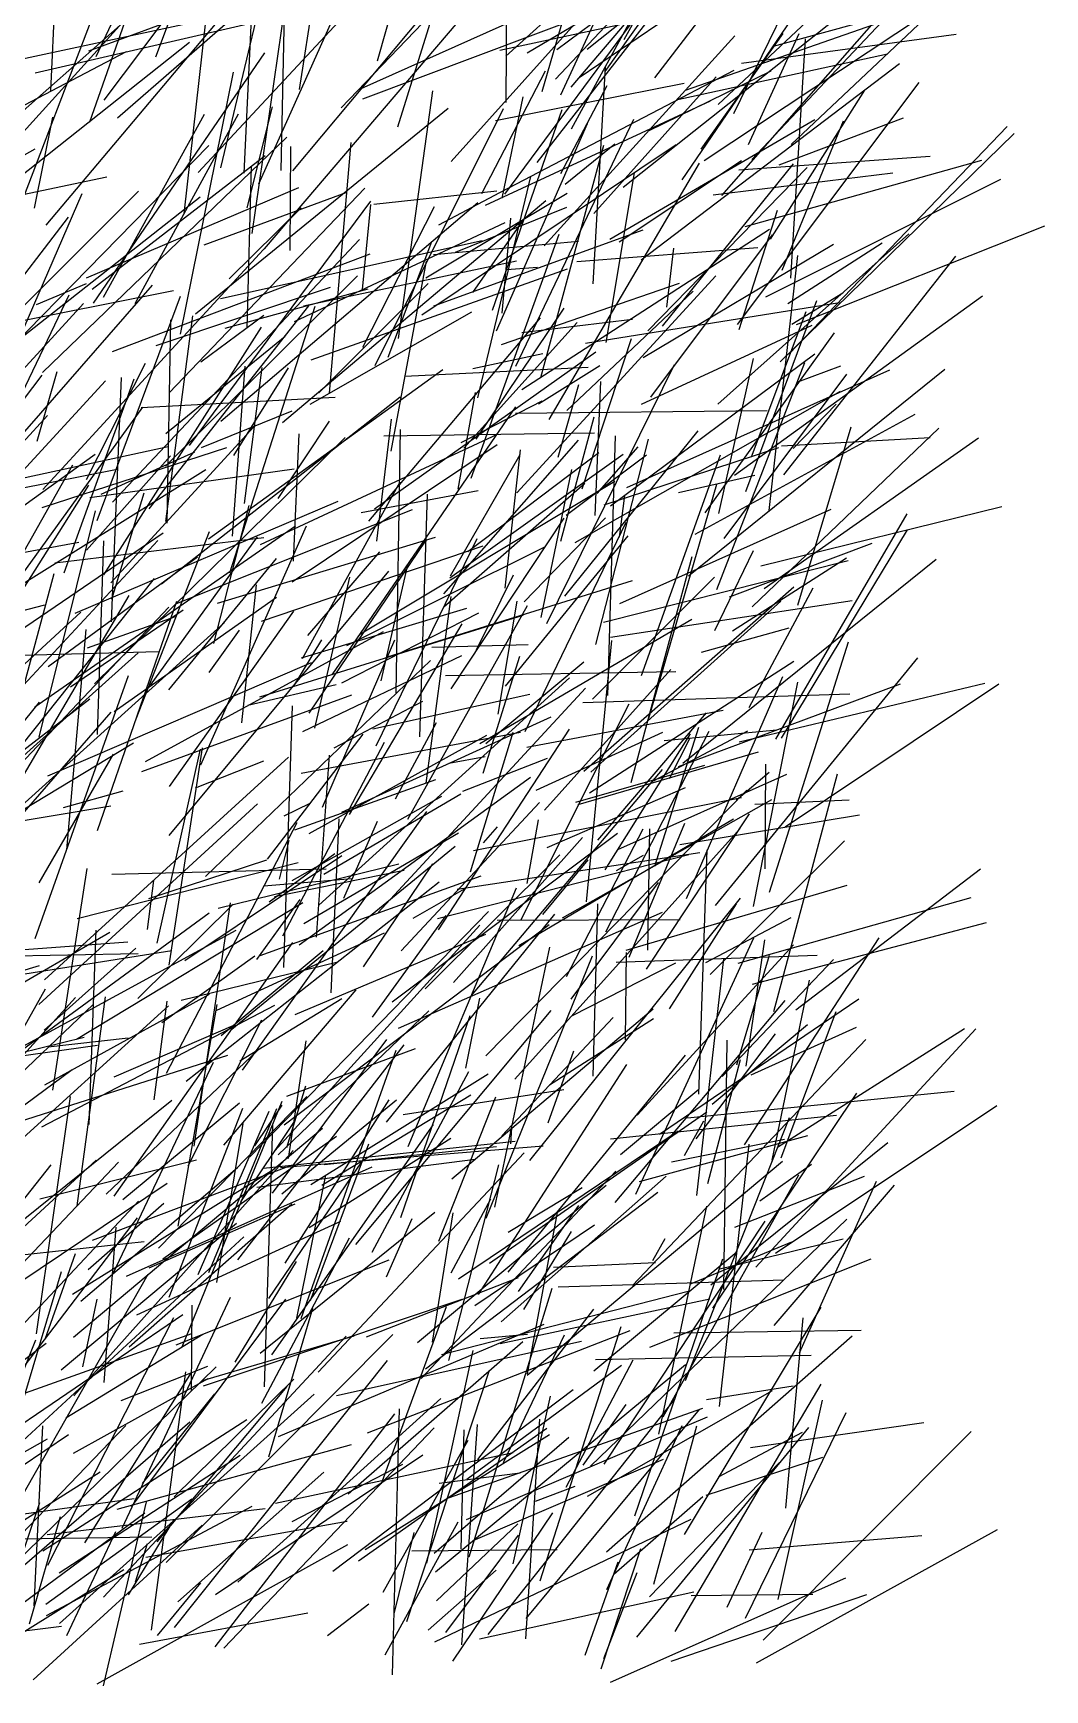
# Model space of a CAD drawing. Header units: metres. Extents: x 0 to 1019, y 0 to 619.
# Drawn here: x 942.9 to 1018.3, y 0.3 to 123.7 of the extents above; entities that cross this region are included whole.
import ezdxf

# ---------------------------------------------------------------- set-up
doc = ezdxf.new("R2010")
doc.units = ezdxf.units.M

msp = doc.modelspace()

# ---------------------------------------------------------------- linework, layer by layer
at = {"color": 218}
for p, q in [((952.06, 121.97), (959.11, 140.71)), ((974.99, 92.82), (983.45, 102.18)), ((978.85, 95.42), (997.58, 95.62)), ((974, 83.31), (979.2, 92.34)), ((973.14, 33.74), (977.39, 44.49)), ((968.99, 7.58), (975.31, 18.92))]:
    msp.add_line(p, q, dxfattribs=at)
at = {"color": 157}
for p, q in [((968.57, 121.67), (973.8, 140.2)), ((994.21, 111.63), (1009.82, 129.43)), ((958.85, 101.79), (959.18, 113.8)), ((993.58, 111.68), (1006.96, 113.32)), ((998.66, 93), (1009.73, 93.62)), ((957.73, 49.54), (974.35, 63.16)), ((961.28, 60.7), (962, 63.59))]:
    msp.add_line(p, q, dxfattribs=at)
at = {"color": 248}
for p, q in [((981.83, 120.3), (1000.16, 139.8)), ((990.82, 118.78), (1006.56, 122.2)), ((985.46, 88.6), (998.46, 92.88)), ((943.36, 71.3), (947.57, 88.14)), ((982.34, 57.83), (997.95, 66.65)), ((957.97, 24.73), (962.53, 32.23)), ((944.02, 9.61), (953.4, 28.05)), ((997.3, 4.02), (1012.79, 19.56))]:
    msp.add_line(p, q, dxfattribs=at)
at = {"color": 238}
for p, q in [((980.84, 119.39), (986.51, 139.06)), ((969.36, 99.59), (972.61, 108.21)), ((948.82, 100.02), (968.03, 107.3)), ((994.25, 46), (1002.53, 54.72)), ((958.16, 32.35), (970.55, 48.38)), ((995.97, 5.65), (1003.48, 20.97))]:
    msp.add_line(p, q, dxfattribs=at)
at = {"color": 138}
for p, q in [((989.22, 120.41), (1003.63, 139.2)), ((948.17, 104.06), (955.67, 117.7)), ((998.7, 106.08), (1003.28, 117.21)), ((988.24, 96.1), (1000.93, 101.97)), ((996.58, 58.67), (999.87, 75.39)), ((989.91, 71.03), (998.32, 71.84)), ((955.54, 23.37), (966.82, 26.7))]:
    msp.add_line(p, q, dxfattribs=at)
at = {"color": 120}
for p, q in [((962.76, 119.54), (965.49, 137.19)), ((941.63, 109.99), (947.52, 125.38)), ((979.32, 101.44), (987.56, 102.42)), ((996.68, 66.29), (1003.71, 66.63))]:
    msp.add_line(p, q, dxfattribs=at)
at = {"color": 100}
for p, q in [((978.15, 118.58), (978.29, 137.84)), ((984.45, 68.68), (998.6, 81.43)), ((937.16, 52.83), (953.24, 55.39))]:
    msp.add_line(p, q, dxfattribs=at)
at = {"color": 183}
for p, q in [((982.22, 119.15), (990.32, 136.63)), ((999.88, 97.75), (1003.08, 98.95)), ((931.64, 45.23), (946.73, 48.94)), ((944.86, 9.03), (958.33, 17.79))]:
    msp.add_line(p, q, dxfattribs=at)
at = {"color": 233}
for p, q in [((984.19, 122.54), (1001.18, 136.15)), ((948.95, 73.19), (961.04, 81.72)), ((994.37, 30.13), (994.61, 48.71)), ((958.16, 8.33), (973.29, 22.02))]:
    msp.add_line(p, q, dxfattribs=at)
at = {"color": 129}
for p, q in [((985.52, 120.89), (996.65, 136.51)), ((946.04, 80.52), (965.65, 88.86))]:
    msp.add_line(p, q, dxfattribs=at)
at = {"color": 64}
for p, q in [((993.93, 118.42), (1013.29, 136.53)), ((991.27, 112.82), (1004.84, 132.74))]:
    msp.add_line(p, q, dxfattribs=at)
at = {"color": 199}
for p, q in [((965.87, 118.17), (982.22, 135.26)), ((977.14, 103.11), (982.33, 118.06)), ((943.38, 60.44), (948.91, 70.02)), ((954.01, 25.88), (961.47, 44.18)), ((959.96, 21.67), (966.49, 34)), ((975.69, 11.43), (989.86, 17.5))]:
    msp.add_line(p, q, dxfattribs=at)
at = {"color": 186}
msp.add_line((940.98, 115.04), (957.66, 133.46), dxfattribs=at)
at = {"color": 119}
for p, q in [((947.14, 117.12), (953.04, 133.92)), ((983.41, 106.72), (996.9, 107.76)), ((983.3, 85.78), (1003.05, 97.07)), ((935.21, 1.64), (951.24, 13.5))]:
    msp.add_line(p, q, dxfattribs=at)
at = {"color": 95}
for p, q in [((948.2, 118.75), (959.89, 134.25)), ((928.54, 108.85), (948.4, 113.04)), ((988.08, 38.18), (1000.63, 41.61))]:
    msp.add_line(p, q, dxfattribs=at)
at = {"color": 247}
for p, q in [((956.9, 113.71), (961.62, 133.45)), ((947.32, 104.67), (960.21, 114.61)), ((961.18, 89.08), (965, 94.84)), ((959.81, 74.29), (979.42, 80.37)), ((976.8, 4.43), (990.72, 21.97))]:
    msp.add_line(p, q, dxfattribs=at)
at = {"color": 185}
for p, q in [((983.02, 116.61), (992.63, 134.26)), ((955.65, 107.96), (966.24, 111.87)), ((947.7, 64.34), (953.63, 81.41))]:
    msp.add_line(p, q, dxfattribs=at)
at = {"color": 13}
for p, q in [((986.94, 123.26), (992.91, 134.01)), ((975.82, 28.96), (984.72, 34.95))]:
    msp.add_line(p, q, dxfattribs=at)
at = {"color": 86}
for p, q in [((949.19, 117.42), (967, 132.95)), ((992.29, 41.37), (998.2, 49.18))]:
    msp.add_line(p, q, dxfattribs=at)
at = {"color": 73}
msp.add_line((979.71, 122.26), (997.29, 132.69), dxfattribs=at)
at = {"color": 243}
for p, q in [((995.11, 117.75), (1002.24, 132.34)), ((959.72, 112.5), (966.09, 126.71)), ((993.69, 79.24), (996.57, 85.19)), ((991.31, 69.34), (1010.19, 84.55)), ((962.74, 55.82), (979.97, 68.3)), ((970.12, 49.62), (989.79, 58.26)), ((998.97, 13.86), (1000.27, 28.02))]:
    msp.add_line(p, q, dxfattribs=at)
at = {"color": 253}
for p, q in [((947.62, 121.99), (952.18, 131.82)), ((935.1, 74.58), (952.6, 86.51)), ((976.47, 63.41), (977.51, 64.62)), ((971.22, 57.81), (975.05, 59.99)), ((946.46, 29.27), (958.15, 39.23))]:
    msp.add_line(p, q, dxfattribs=at)
at = {"color": 172}
for p, q in [((970.07, 116.76), (974.62, 131.3)), ((999.13, 103.6), (1006.16, 108.12))]:
    msp.add_line(p, q, dxfattribs=at)
at = {"color": 197}
for p, q in [((981.92, 122.53), (994.08, 131.54)), ((995.94, 109.34), (1013.57, 114.28)), ((969.9, 66.7), (972.96, 72.39)), ((938.32, 52.77), (943.39, 54.27)), ((927.62, 14.03), (943.9, 26.13))]:
    msp.add_line(p, q, dxfattribs=at)
at = {"color": 189}
for p, q in [((983.6, 120.44), (1000.4, 131.85)), ((976.03, 96.57), (980, 113.05)), ((943.42, 36.9), (955.08, 39.8)), ((946.78, 11.27), (954.71, 23.95)), ((950.02, 7.39), (953.39, 12.96))]:
    msp.add_line(p, q, dxfattribs=at)
at = {"color": 203}
for p, q in [((999.39, 115.43), (1016.32, 131.44)), ((952.89, 87.23), (953.17, 102.38)), ((971.54, 26.18), (985.61, 37.91))]:
    msp.add_line(p, q, dxfattribs=at)
at = {"color": 217}
for p, q in [((947.06, 122.42), (966.84, 129.69)), ((978.2, 106.12), (980.49, 106.31)), ((969.96, 74.58), (970.29, 94.21)), ((993.75, 58.75), (1008.82, 77.19)), ((972.97, 6.95), (979.01, 12.68))]:
    msp.add_line(p, q, dxfattribs=at)
at = {"color": 53}
for p, q in [((955.22, 113.35), (970.95, 130.28)), ((992.68, 115.09), (998.77, 123.7)), ((973.15, 15.71), (979.19, 16.49))]:
    msp.add_line(p, q, dxfattribs=at)
at = {"color": 97}
msp.add_line((958.64, 113.31), (959.45, 130.18), dxfattribs=at)
at = {"color": 152}
for p, q in [((978.06, 111.73), (992.03, 130.64)), ((995.47, 113.55), (1009.73, 114.56)), ((952.48, 82.71), (970.25, 96.64)), ((968.52, 85.88), (969.6, 94.99))]:
    msp.add_line(p, q, dxfattribs=at)
at = {"color": 125}
for p, q in [((978.13, 122.01), (987.65, 130.65)), ((978.94, 89.49), (993.77, 105.65)), ((967.75, 26.62), (979.08, 31.04))]:
    msp.add_line(p, q, dxfattribs=at)
at = {"color": 92}
for p, q in [((982.99, 119.7), (991.54, 129.77)), ((951.57, 31.76), (962.43, 36.51)), ((985.63, 10.6), (1003.92, 26.7))]:
    msp.add_line(p, q, dxfattribs=at)
at = {"color": 239}
for p, q in [((996.46, 114.32), (1010.97, 129.77)), ((981.35, 94.96), (992.54, 114.04)), ((984.05, 100.65), (1002.98, 103.67)), ((994.39, 86.08), (1003.53, 98.34)), ((941.32, 82.34), (951.09, 95.87)), ((976.19, 70.82), (991.98, 80.09)), ((979.74, 23.85), (981.98, 35.88))]:
    msp.add_line(p, q, dxfattribs=at)
at = {"color": 164}
for p, q in [((954.16, 110.28), (956.21, 128.49)), ((995.68, 121.49), (1011.66, 123.65)), ((944.02, 68.4), (963.66, 76.84)), ((953.94, 51.69), (965.61, 54.54)), ((968.18, 32.91), (975.37, 46.39)), ((998.21, 32.85), (1014.69, 43.84))]:
    msp.add_line(p, q, dxfattribs=at)
at = {"color": 154}
for p, q in [((962.25, 113.49), (974.98, 128.71)), ((960.16, 107.67), (976.02, 126.29)), ((941.49, 100.61), (955.37, 111.53)), ((953.04, 63.96), (969.42, 83.66))]:
    msp.add_line(p, q, dxfattribs=at)
at = {"color": 60}
for p, q in [((967.35, 119.62), (986.96, 128.39)), ((971.88, 102.74), (990.82, 115.44)), ((983.8, 89.78), (987.48, 101)), ((964.21, 58.78), (982.88, 75.71)), ((988.71, 55.41), (988.85, 64.46)), ((993.02, 54.5), (999.39, 57.86)), ((948.21, 23.22), (949.1, 34.79)), ((976.17, 4.11), (992.13, 7.62))]:
    msp.add_line(p, q, dxfattribs=at)
at = {"color": 213}
for p, q in [((936.09, 112.59), (953.86, 128.27)), ((972.18, 67.87), (974.06, 81.76)), ((961.44, 37.26), (969.99, 44.26))]:
    msp.add_line(p, q, dxfattribs=at)
at = {"color": 190}
for p, q in [((944.24, 119.43), (944.66, 128.27)), ((985.44, 17.12), (997.43, 35.24))]:
    msp.add_line(p, q, dxfattribs=at)
at = {"color": 166}
msp.add_line((998.05, 122.76), (1013.96, 127.13), dxfattribs=at)
at = {"color": 167}
for p, q in [((961.39, 113.51), (961.67, 126.91)), ((963.54, 96.09), (975.59, 102.97)), ((941.87, 90.82), (948.32, 97.83)), ((947.98, 89.4), (954.97, 92.55)), ((986.59, 86.19), (987, 89.28)), ((980.87, 58.07), (984.27, 62.15)), ((998.41, 7.05), (1001.71, 21.89))]:
    msp.add_line(p, q, dxfattribs=at)
at = {"color": 156}
for p, q in [((974.05, 114.18), (985.13, 126.52)), ((972.16, 105.51), (982.69, 111.82)), ((975.66, 98.75), (980.88, 99.87)), ((936.88, 89.47), (952.98, 92.94)), ((948.78, 81.56), (951.19, 89.48)), ((978.79, 45.81), (995.57, 64.48)), ((979.72, 60.39), (980.55, 65.14)), ((986.27, 36.61), (998.92, 51.67)), ((950.24, 13.96), (961.74, 29.42))]:
    msp.add_line(p, q, dxfattribs=at)
at = {"color": 113}
for p, q in [((980.47, 114.1), (990.25, 126.65)), ((972.13, 52.54), (982.14, 62.51)), ((959.43, 40.85), (961.46, 43.88)), ((972.15, 24.24), (989.45, 37.38)), ((974.19, 2.45), (981.63, 13.49)), ((996.26, 10.75), (1009.12, 11.82))]:
    msp.add_line(p, q, dxfattribs=at)
at = {"color": 98}
for p, q in [((986.86, 112.27), (1005.23, 126.83)), ((967.47, 100.34), (972.82, 110.83)), ((956.88, 103.96), (976.36, 108.28)), ((976.66, 35.45), (984.57, 55.01))]:
    msp.add_line(p, q, dxfattribs=at)
at = {"color": 139}
for p, q in [((992.89, 114.24), (1011.87, 126.83)), ((959.83, 55.03), (976.3, 60.96)), ((997.04, 36.75), (1000.89, 39.47))]:
    msp.add_line(p, q, dxfattribs=at)
at = {"color": 25}
for p, q in [((943.88, 109.44), (957.3, 125.34)), ((980.74, 98.08), (985.42, 115.39)), ((955.2, 31.25), (960.5, 43.42)), ((963.49, 34.76), (974.03, 41.42)), ((989.51, 19.36), (993.1, 36.35))]:
    msp.add_line(p, q, dxfattribs=at)
at = {"color": 106}
for p, q in [((959.23, 108.82), (961.68, 125.79)), ((998.48, 113.93), (1007.75, 117.43)), ((992.23, 86.42), (1008.61, 95.36)), ((977.3, 36.28), (981.41, 55.65)), ((974.06, 31.37), (977.01, 36.9))]:
    msp.add_line(p, q, dxfattribs=at)
at = {"color": 249}
for p, q in [((967.47, 118.84), (984.66, 125.3)), ((952.85, 46.25), (962.58, 64.93)), ((995.34, 46.89), (997.77, 55.04)), ((961.93, 39.9), (963.26, 48.66))]:
    msp.add_line(p, q, dxfattribs=at)
at = {"color": 66}
for p, q in [((977.69, 122.46), (992.21, 125.58)), ((996.47, 81.01), (1010.38, 94.31)), ((971.83, 23.52), (986.31, 38.95)), ((984.03, 2.91), (986.5, 9.84))]:
    msp.add_line(p, q, dxfattribs=at)
at = {"color": 83}
msp.add_line((991.5, 119.5), (1009.32, 125.69), dxfattribs=at)
at = {"color": 26}
for p, q in [((936.51, 120.64), (955.09, 124.6)), ((940.91, 102.11), (950.76, 111.96)), ((995.51, 101.66), (998.35, 110.54)), ((985.52, 61.4), (991.89, 71.54)), ((939.3, 46.7), (958.04, 56.92))]:
    msp.add_line(p, q, dxfattribs=at)
at = {"color": 130}
for p, q in [((943.08, 120.77), (958.91, 124.43)), ((974.81, 93.25), (980.82, 96.34)), ((963.91, 71.96), (966.51, 83.21)), ((960.91, 40.46), (976.2, 57.29)), ((988.83, 7.24), (998.52, 17.26))]:
    msp.add_line(p, q, dxfattribs=at)
at = {"color": 181}
for p, q in [((980.99, 107.89), (995.18, 123.53)), ((979.57, 71.71), (987.09, 87.31)), ((961.34, 39.22), (980.9, 40.84))]:
    msp.add_line(p, q, dxfattribs=at)
at = {"color": 107}
for p, q in [((996.19, 115.44), (999.98, 123.72)), ((970.13, 100.99), (972.69, 119.45)), ((947.33, 33.82), (962.16, 39.4)), ((973.87, 24.85), (977.6, 39.44))]:
    msp.add_line(p, q, dxfattribs=at)
at = {"color": 84}
for p, q in [((932.37, 113.22), (949.88, 122.37)), ((981.38, 45.38), (989.13, 50.32)), ((953.45, 4.96), (969.31, 24.84)), ((979.61, 4.11), (980.66, 20.49))]:
    msp.add_line(p, q, dxfattribs=at)
at = {"color": 5}
for p, q in [((939.45, 111.07), (954.57, 123.06)), ((950.96, 95.85), (965.42, 96.62)), ((974.05, 74.88), (982.47, 87.6)), ((962.4, 64.39), (972.92, 68.13)), ((956, 31.4), (961.06, 43.63))]:
    msp.add_line(p, q, dxfattribs=at)
at = {"color": 67}
for p, q in [((947.41, 103.62), (960.17, 122.26)), ((996.43, 92.17), (1000.5, 103.01)), ((947.5, 75.25), (966.17, 93.61)), ((950.83, 3.72), (963.39, 6.06))]:
    msp.add_line(p, q, dxfattribs=at)
at = {"color": 179}
for p, q in [((999.36, 105.48), (1000.45, 123.32)), ((973.62, 75.89), (990.79, 76.19)), ((934.6, 11.97), (945.56, 19.33)), ((973.66, 4.58), (979.08, 11.84))]:
    msp.add_line(p, q, dxfattribs=at)
at = {"color": 126}
for p, q in [((977.21, 111.61), (995.14, 120.97)), ((968.4, 98.98), (977.96, 118.13))]:
    msp.add_line(p, q, dxfattribs=at)
at = {"color": 78}
for p, q in [((984.62, 105.05), (985.55, 121.2)), ((962.22, 60.6), (973.35, 66.9)), ((985.66, 7.79), (991.26, 20))]:
    msp.add_line(p, q, dxfattribs=at)
at = {"color": 23}
for p, q in [((988.21, 106.84), (1007.44, 121.47)), ((948.82, 88.8), (967.23, 108.37)), ((948.19, 83.37), (959.92, 101.83)), ((959.93, 79.93), (976.43, 85.53)), ((990.99, 69.11), (1007.52, 75.25)), ((989.12, 68.03), (996.16, 71.76)), ((974.1, 38.39), (989.1, 51.04)), ((945.96, 22.22), (962.28, 40.5)), ((943.92, 5.85), (959.22, 14.01))]:
    msp.add_line(p, q, dxfattribs=at)
at = {"color": 87}
for p, q in [((953.89, 101.3), (957.83, 120.84)), ((957.21, 101.76), (967.87, 104.69)), ((973.52, 81.01), (984, 90.21)), ((966.29, 78.11), (981.02, 85.47)), ((941.11, 66.58), (950.08, 81.85)), ((973.88, 69.35), (976.59, 69.84)), ((985.91, 41.36), (1002.76, 43.12)), ((932.13, 11.4), (951.77, 11.72))]:
    msp.add_line(p, q, dxfattribs=at)
at = {"color": 54}
for p, q in [((976.33, 111.78), (981.07, 120.92)), ((985.86, 108.38), (1001.15, 117.3)), ((956.89, 94.83), (976.05, 111.12)), ((958.31, 47.17), (965.91, 51.81)), ((945.85, 29.8), (960.85, 39.11)), ((988.84, 25.85), (1005.34, 32.43)), ((943.65, 10.66), (958.83, 20.46))]:
    msp.add_line(p, q, dxfattribs=at)
at = {"color": 221}
for p, q in [((977.35, 117.23), (991.41, 120.02)), ((958.46, 72.36), (959.56, 82.64)), ((962.43, 50.63), (976.64, 56.6)), ((970.48, 43.18), (982.44, 45.05))]:
    msp.add_line(p, q, dxfattribs=at)
at = {"color": 228}
for p, q in [((982.22, 113.27), (985.67, 119.83)), ((995.16, 90.8), (1013.62, 104.17)), ((963.49, 64.11), (976.7, 71.43)), ((933.25, 54.81), (949.96, 56.04))]:
    msp.add_line(p, q, dxfattribs=at)
at = {"color": 104}
for p, q in [((984.69, 110.3), (993.79, 120.47)), ((948.7, 82.78), (959.32, 94.38)), ((996.02, 46.79), (997.41, 56.19))]:
    msp.add_line(p, q, dxfattribs=at)
at = {"color": 88}
for p, q in [((988.74, 116.47), (997.88, 120.92)), ((956.04, 76.1), (958.29, 79.25)), ((993.54, 28.76), (1004.27, 44.77))]:
    msp.add_line(p, q, dxfattribs=at)
at = {"color": 28}
for p, q in [((995.38, 102.03), (1008.91, 120.07)), ((986.56, 108.19), (995.69, 114.25)), ((985.59, 100.68), (987.72, 113.33)), ((950.07, 25.87), (962.18, 36.52)), ((976.22, 26.48), (979.74, 26.81)), ((939.99, 9.78), (949.82, 20.02))]:
    msp.add_line(p, q, dxfattribs=at)
at = {"color": 90}
for p, q in [((976.62, 110.92), (993.37, 118.69)), ((956.64, 81.28), (972.89, 86.18)), ((977.49, 57.65), (991.11, 57.7)), ((987.92, 43.14), (999.54, 55.82))]:
    msp.add_line(p, q, dxfattribs=at)
at = {"color": 47}
for p, q in [((977.86, 111.44), (979.41, 118.99)), ((982.02, 92.15), (983.56, 97.55)), ((940.33, 87.21), (947.55, 92.38)), ((988.22, 75.88), (994.11, 92.31))]:
    msp.add_line(p, q, dxfattribs=at)
at = {"color": 173}
msp.add_line((997.84, 108.39), (1004.86, 119.49), dxfattribs=at)
at = {"color": 174}
for p, q in [((943.02, 110.71), (944.39, 117.47)), ((984.83, 78.19), (988.76, 93.48)), ((950.59, 72.66), (956.05, 86.61)), ((967.52, 54.18), (972.68, 61.86))]:
    msp.add_line(p, q, dxfattribs=at)
at = {"color": 142}
for p, q in [((950.51, 103.6), (958.21, 117.73)), ((962.38, 102.26), (978.08, 109.62)), ((982.61, 87.83), (988.6, 92.33)), ((959.82, 25.4), (972.83, 35.89)), ((984.81, 24.92), (1000.88, 25.26))]:
    msp.add_line(p, q, dxfattribs=at)
at = {"color": 1}
for p, q in [((955.02, 102.83), (973.82, 118.16)), ((990.98, 89.52), (996.66, 90.8)), ((964.59, 39.45), (977.43, 40.8))]:
    msp.add_line(p, q, dxfattribs=at)
at = {"color": 141}
msp.add_line((958.85, 110.72), (960.75, 118.25), dxfattribs=at)
at = {"color": 175}
for p, q in [((978.88, 98.92), (987.65, 117.32)), ((984.59, 74.11), (993.68, 83.2)), ((932.02, 53.96), (948.74, 73.15)), ((939.53, 29.08), (952.9, 38.06))]:
    msp.add_line(p, q, dxfattribs=at)
at = {"color": 81}
for p, q in [((977.43, 101.57), (984.21, 117.01)), ((967.46, 104.65), (968.06, 110.96)), ((958.66, 88.69), (959.97, 98.84)), ((955.42, 69.23), (963.27, 87.04)), ((961.62, 65.42), (963.56, 66.37)), ((993.07, 21.94), (999.53, 22.97)), ((951.31, 10.19), (966.3, 12.87))]:
    msp.add_line(p, q, dxfattribs=at)
at = {"color": 182}
for p, q in [((998.56, 99.25), (1015.99, 116.26)), ((955.76, 60.92), (972.52, 77)), ((949.61, 36.84), (958.3, 44.05)), ((985.43, 2.66), (987.91, 9.05))]:
    msp.add_line(p, q, dxfattribs=at)
at = {"color": 70}
for p, q in [((999.22, 99.84), (1015.47, 116.77)), ((972.61, 78), (979.8, 78.2)), ((976.64, 47.54), (996.08, 67.35))]:
    msp.add_line(p, q, dxfattribs=at)
at = {"color": 35}
for p, q in [((934.34, 110.28), (943.07, 115.13)), ((968.23, 71.9), (979.92, 74.5)), ((979.68, 70.54), (994.31, 73.29)), ((945, 24.15), (958.07, 35.07)), ((954.72, 22.61), (954.77, 28.98))]:
    msp.add_line(p, q, dxfattribs=at)
at = {"color": 231}
for p, q in [((936.57, 95.5), (956, 115.36)), ((995, 79.21), (1003.49, 84.65)), ((996.5, 52.89), (1013.92, 57.49)), ((991.66, 42.93), (1011.53, 44.91))]:
    msp.add_line(p, q, dxfattribs=at)
at = {"color": 148}
for p, q in [((943.61, 98.45), (961.82, 115.99)), ((968.84, 75.48), (970.86, 84.22)), ((994.04, 21.43), (996.24, 40.97)), ((950.54, 8.35), (951.43, 11.21))]:
    msp.add_line(p, q, dxfattribs=at)
at = {"color": 225}
for p, q in [((962.07, 107.54), (962.12, 115.29)), ((982.23, 85.9), (984.71, 95.16)), ((945.69, 75.05), (954.1, 80.78)), ((970.83, 65.19), (979.75, 81.09)), ((942.92, 1.05), (955.51, 12.58))]:
    msp.add_line(p, q, dxfattribs=at)
at = {"color": 216}
for p, q in [((964.98, 96.91), (966.6, 115.6)), ((993.85, 82.28), (1000.39, 99.2)), ((997.77, 59.74), (1003.66, 78.38))]:
    msp.add_line(p, q, dxfattribs=at)
at = {"color": 115}
for p, q in [((982.54, 112.48), (986.24, 115.48)), ((949.86, 31.14), (968.17, 39.28)), ((934.29, 14.83), (954.08, 28.29)), ((933.24, 7.27), (947.91, 16.55))]:
    msp.add_line(p, q, dxfattribs=at)
at = {"color": 242}
for p, q in [((988.69, 101.57), (1000.57, 113.73)), ((999.77, 102.04), (1018.27, 109.37)), ((991.44, 11.88), (1001.62, 28.83)), ((990.73, 4.65), (1001.61, 23.1))]:
    msp.add_line(p, q, dxfattribs=at)
at = {"color": 41}
for p, q in [((989.8, 101.91), (999.54, 114.01)), ((953.08, 67.61), (962.33, 80.67)), ((961.82, 44.54), (971.4, 48.1)), ((960.48, 29.47), (967.4, 39.64)), ((951.07, 15.7), (956.45, 22.38))]:
    msp.add_line(p, q, dxfattribs=at)
at = {"color": 16}
for p, q in [((997.49, 104.09), (1015, 112.87)), ((974.58, 89.76), (975.87, 96.96)), ((951.01, 68.72), (966.65, 74.44)), ((987.08, 55.43), (1003.56, 60.27))]:
    msp.add_line(p, q, dxfattribs=at)
at = {"color": 55}
for p, q in [((940.82, 98.47), (946.58, 111.79)), ((975.67, 104.42), (979.52, 109.92)), ((929.34, 34.14), (947.38, 51.37)), ((936.75, 20.45), (954.75, 26.87))]:
    msp.add_line(p, q, dxfattribs=at)
at = {"color": 178}
for p, q in [((946.89, 105.52), (962.72, 112.24)), ((967.29, 78.98), (986.24, 90.36)), ((973.33, 25.3), (991.71, 30.02)), ((939.24, 16.69), (943.13, 26.4)), ((967.82, 19.45), (987.38, 27.08))]:
    msp.add_line(p, q, dxfattribs=at)
at = {"color": 251}
for p, q in [((953.04, 96.95), (967.62, 112.19)), ((964.21, 96.95), (972.35, 105.08)), ((970.31, 35.5), (975.48, 50.56))]:
    msp.add_line(p, q, dxfattribs=at)
at = {"color": 234}
for p, q in [((954.56, 93.02), (968.07, 111.23)), ((980.56, 96.12), (985.12, 98.97)), ((985.41, 79.85), (1003.62, 84.46)), ((981.27, 42.56), (983.2, 47.92)), ((952.16, 11.35), (961.84, 22.92))]:
    msp.add_line(p, q, dxfattribs=at)
at = {"color": 170}
for p, q in [((961.49, 94.73), (981.1, 111.26)), ((953.6, 81.24), (971.18, 88.26)), ((939.06, 66.91), (951.97, 83.12)), ((944.88, 5.27), (963.84, 22.34)), ((932.24, 3.47), (945.02, 5.07))]:
    msp.add_line(p, q, dxfattribs=at)
at = {"color": 158}
for p, q in [((968.29, 110.99), (977.45, 111.99)), ((996.25, 73.49), (1001.02, 82.41)), ((951.53, 59.28), (960.33, 62.15)), ((999.73, 50.98), (1013.47, 61.48)), ((961.62, 42.41), (981.35, 57.34))]:
    msp.add_line(p, q, dxfattribs=at)
at = {"color": 127}
for p, q in [((973.13, 109.46), (977.31, 111.66)), ((990.31, 51.06), (995.31, 58.87))]:
    msp.add_line(p, q, dxfattribs=at)
at = {"color": 121}
for p, q in [((930.42, 90.35), (945.56, 110.02)), ((967.36, 88.02), (976.06, 89.67)), ((943.78, 45.39), (956.06, 52.14)), ((945.93, 26.58), (964.48, 42.17)), ((993.4, 30.49), (1006.57, 41.08))]:
    msp.add_line(p, q, dxfattribs=at)
at = {"color": 105}
for p, q in [((957.51, 105.44), (962.89, 110.72)), ((947.69, 87.44), (953.89, 104.15)), ((939.45, 80.19), (945.88, 91.58)), ((964.02, 56.38), (964.98, 69.95)), ((928.68, 22.34), (947.62, 39.77))]:
    msp.add_line(p, q, dxfattribs=at)
at = {"color": 49}
for p, q in [((974.38, 107.41), (982.66, 110.78)), ((951.56, 88.3), (963.46, 103.43)), ((986.61, 81.24), (1002.36, 88.27)), ((948.79, 61.09), (964.74, 61.47)), ((985.22, 1.89), (988.19, 10.84))]:
    msp.add_line(p, q, dxfattribs=at)
at = {"color": 6}
for p, q in [((977.86, 102.88), (978.5, 109.95)), ((969.67, 51.56), (986.45, 64.13)), ((952.51, 50.04), (959.42, 54.99)), ((998.35, 40.74), (1012.28, 49.59))]:
    msp.add_line(p, q, dxfattribs=at)
at = {"color": 45}
msp.add_line((972.77, 103.41), (988.35, 109.09), dxfattribs=at)
at = {"color": 137}
for p, q in [((975.55, 90.59), (982.09, 108.77)), ((958.9, 73.68), (965.5, 75.2)), ((969.15, 2.92), (974.57, 12.82))]:
    msp.add_line(p, q, dxfattribs=at)
at = {"color": 215}
for p, q in [((979.31, 97.19), (997.77, 109.13)), ((984.14, 59.02), (986.01, 78.48)), ((951.94, 44.28), (952.89, 51.62)), ((977.94, 17.26), (982.49, 26.76))]:
    msp.add_line(p, q, dxfattribs=at)
at = {"color": 229}
for p, q in [((988.92, 96.62), (997.98, 108.7)), ((935.51, 87.65), (943.59, 98.25)), ((941.34, 75.86), (946.46, 80.6)), ((967.65, 10.76), (981.39, 19.35))]:
    msp.add_line(p, q, dxfattribs=at)
at = {"color": 169}
for p, q in [((993.92, 96.09), (1008.15, 108.78)), ((969.24, 42.61), (981.77, 58.11)), ((957.13, 40.9), (966.97, 52.46)), ((977.7, 26.12), (993.31, 29.45))]:
    msp.add_line(p, q, dxfattribs=at)
at = {"color": 15}
msp.add_line((943.63, 89.74), (960.62, 108.21), dxfattribs=at)
at = {"color": 34}
for p, q in [((972.73, 107.24), (983.54, 108.25)), ((985.91, 78.74), (1003.91, 81.48)), ((984.36, 67.15), (999.57, 76.95)), ((960.08, 39.18), (978.81, 41.2)), ((962.55, 28.01), (964.71, 38.66))]:
    msp.add_line(p, q, dxfattribs=at)
at = {"color": 101}
for p, q in [((988.35, 99.57), (1002.53, 108.01)), ((943.17, 103.51), (946.89, 105.08)), ((959.85, 85.64), (977.5, 93.85)), ((956.61, 50.96), (969.1, 56.7))]:
    msp.add_line(p, q, dxfattribs=at)
at = {"color": 188}
for p, q in [((990.11, 103.33), (990.64, 107.72)), ((970.61, 98.17), (984.26, 98.85)), ((980.76, 80.21), (983.03, 91.24)), ((978.5, 40.98), (978.57, 42.22))]:
    msp.add_line(p, q, dxfattribs=at)
at = {"color": 33}
for p, q in [((963.05, 103.41), (978.92, 106.78)), ((927.48, 77.33), (944, 95.24)), ((982.52, 81.8), (992.44, 94.11)), ((998.23, 71.14), (1008.01, 87.93)), ((965.91, 75.34), (976.12, 80.55)), ((984.69, 24.07), (995.32, 32.94))]:
    msp.add_line(p, q, dxfattribs=at)
at = {"color": 12}
for p, q in [((963.63, 99.4), (982.73, 106.18)), ((971.71, 71.31), (972.3, 89.4)), ((962.34, 75.1), (964.42, 78.54)), ((960.15, 22.9), (960.78, 42.39)), ((972.67, 26.22), (974.2, 35.84))]:
    msp.add_line(p, q, dxfattribs=at)
at = {"color": 211}
for p, q in [((969.58, 92.6), (972.21, 106.75)), ((940.54, 25.79), (950.76, 36.71))]:
    msp.add_line(p, q, dxfattribs=at)
at = {"color": 171}
for p, q in [((997.73, 88.18), (999.88, 107.17)), ((946.97, 77.94), (953.52, 80.28)), ((955, 67.51), (960.11, 69.52)), ((987.31, 54.89), (991.47, 64.87)), ((959.58, 37.77), (975.84, 39.84)), ((978.3, 34.4), (983.8, 37.74))]:
    msp.add_line(p, q, dxfattribs=at)
at = {"color": 108}
for p, q in [((998.84, 90.84), (1011.64, 107.12)), ((979.06, 30), (983.56, 36.41))]:
    msp.add_line(p, q, dxfattribs=at)
at = {"color": 80}
for p, q in [((935.36, 86.12), (951.82, 104.96)), ((973.52, 81.96), (983.53, 93.41)), ((975.29, 85.12), (985.05, 92.5)), ((966.96, 33.5), (981.49, 50.92)), ((972.24, 9.75), (975.7, 25.59))]:
    msp.add_line(p, q, dxfattribs=at)
at = {"color": 89}
for p, q in [((952.78, 91.48), (967.08, 105.65)), ((999.87, 81.12), (1003.85, 94.42)), ((938.43, 62.91), (957.18, 79.82))]:
    msp.add_line(p, q, dxfattribs=at)
at = {"color": 93}
for p, q in [((977.8, 100.55), (991.06, 105.12)), ((946.14, 48.78), (963, 58.96))]:
    msp.add_line(p, q, dxfattribs=at)
at = {"color": 109}
for p, q in [((938.94, 101.71), (953.38, 104.56)), ((954.46, 39.35), (959.95, 50.24)), ((942.99, 6.58), (943.63, 19.99))]:
    msp.add_line(p, q, dxfattribs=at)
at = {"color": 202}
for p, q in [((941.55, 95.78), (945.59, 104.25)), ((952.81, 93.91), (961.7, 101.15)), ((943.86, 6.69), (954.73, 14.55))]:
    msp.add_line(p, q, dxfattribs=at)
at = {"color": 31}
for p, q in [((952.09, 100.47), (965.07, 104.82)), ((975.92, 93.49), (982.48, 103.24)), ((991.83, 30.55), (999.42, 33.69)), ((969.69, 1.43), (970.21, 21.25)), ((974.79, 10.8), (975.03, 19.69))]:
    msp.add_line(p, q, dxfattribs=at)
at = {"color": 240}
for p, q in [((982.67, 95.62), (992.09, 104.51)), ((938.67, 77.29), (952.24, 77.68)), ((974.93, 67.27), (981.23, 69.72)), ((975.56, 52.04), (989.79, 68.88)), ((950.71, 51.81), (957.81, 58.85)), ((983.05, 50.53), (990.78, 54.48)), ((936.13, 38.82), (943.84, 52.53))]:
    msp.add_line(p, q, dxfattribs=at)
at = {"color": 4}
for p, q in [((996, 89.6), (1001.3, 103.81)), ((997.97, 39.78), (1000.75, 53.19)), ((939.32, 12.33), (945.04, 31.49)), ((964.85, 4.36), (967.91, 6.73))]:
    msp.add_line(p, q, dxfattribs=at)
at = {"color": 168}
for p, q in [((999.42, 102.05), (1003.22, 104.4)), ((995.9, 40.91), (1005.94, 56.34)), ((979.65, 5.63), (992.54, 21.21))]:
    msp.add_line(p, q, dxfattribs=at)
at = {"color": 39}
for p, q in [((939.7, 96), (946.68, 103.6)), ((961.52, 56.48), (969.09, 70.92))]:
    msp.add_line(p, q, dxfattribs=at)
at = {"color": 94}
for p, q in [((952.8, 87.35), (954.81, 102.67)), ((946.62, 24.38), (947.68, 29.42))]:
    msp.add_line(p, q, dxfattribs=at)
at = {"color": 140}
for p, q in [((955.42, 99.24), (960.1, 102.73)), ((986.34, 54.52), (1001.31, 55.05)), ((943.97, 11.9), (960.21, 13.82))]:
    msp.add_line(p, q, dxfattribs=at)
at = {"color": 144}
for p, q in [((957.57, 83.54), (963.93, 103.39)), ((947.72, 71.49), (948.18, 85.92)), ((994.78, 81.75), (1005.4, 85.73))]:
    msp.add_line(p, q, dxfattribs=at)
at = {"color": 38}
for p, q in [((967.92, 87.38), (980.71, 102.52)), ((968.46, 70.65), (976, 86.08)), ((937.27, 79.43), (943.79, 81.15))]:
    msp.add_line(p, q, dxfattribs=at)
at = {"color": 246}
for p, q in [((992.98, 88.01), (1002.61, 101.41)), ((984.92, 89.43), (987.99, 92.93)), ((976.04, 17.47), (984.69, 28.67))]:
    msp.add_line(p, q, dxfattribs=at)
at = {"color": 65}
for p, q in [((968.34, 88.3), (984.83, 99.99)), ((969.03, 93.74), (984.73, 93.96)), ((982.64, 53.47), (988.36, 64.46)), ((993.05, 14.83), (1001.74, 17.64))]:
    msp.add_line(p, q, dxfattribs=at)
at = {"color": 145}
for p, q in [((946.9, 90.48), (951.29, 99.16)), ((998.67, 71.22), (1008.05, 86.73))]:
    msp.add_line(p, q, dxfattribs=at)
at = {"color": 244}
for p, q in [((957.77, 86.26), (958.71, 98.93)), ((943.22, 93.33), (944.7, 98.53)), ((983.85, 73.86), (1003.76, 74.52)), ((953.05, 29.56), (958.53, 43.65))]:
    msp.add_line(p, q, dxfattribs=at)
at = {"color": 201}
for p, q in [((957.86, 92.26), (961.94, 98.8)), ((946.21, 36.38), (948.3, 51.94)), ((979.46, 28.64), (983.02, 34.45)), ((987.74, 13.28), (994.3, 32.42))]:
    msp.add_line(p, q, dxfattribs=at)
at = {"color": 91}
for p, q in [((981.19, 79.75), (990.68, 99.06)), ((981, 65.86), (990.41, 76.33)), ((994.6, 6.47), (997.21, 12.06))]:
    msp.add_line(p, q, dxfattribs=at)
at = {"color": 135}
for p, q in [((985.92, 88.52), (1001.14, 99.85)), ((934.02, 66.38), (952.21, 85.95)), ((976.64, 70.82), (983.93, 76.91)), ((939.2, 45.89), (956.02, 58.21)), ((993.16, 38.04), (995.6, 47.27)), ((955.61, 22.96), (974.87, 29.41)), ((961.19, 19.19), (980.97, 27.55))]:
    msp.add_line(p, q, dxfattribs=at)
at = {"color": 103}
for p, q in [((993.99, 87.96), (996.57, 99.5)), ((945.42, 62.89), (946.87, 79.32))]:
    msp.add_line(p, q, dxfattribs=at)
at = {"color": 219}
for p, q in [((945.23, 83.54), (950.44, 97.98)), ((956.48, 3.51), (969.87, 20.88))]:
    msp.add_line(p, q, dxfattribs=at)
at = {"color": 214}
for p, q in [((948.76, 79.87), (949.5, 98.09)), ((975.2, 13), (993.15, 20.66)), ((956.5, 7.42), (971.94, 17.82))]:
    msp.add_line(p, q, dxfattribs=at)
at = {"color": 85}
msp.add_line((955.97, 86.07), (973.43, 98.68), dxfattribs=at)
at = {"color": 165}
for p, q in [((984.79, 87.79), (985.21, 97.79)), ((979.5, 81.37), (985.56, 87.64)), ((984.43, 16.99), (1003.52, 35.39))]:
    msp.add_line(p, q, dxfattribs=at)
at = {"color": 36}
for p, q in [((987.13, 89.88), (1006.73, 98.65)), ((974.51, 59.97), (992.57, 62.69)), ((952.82, 9.79), (969.71, 26.79))]:
    msp.add_line(p, q, dxfattribs=at)
at = {"color": 27}
for p, q in [((991.74, 83.3), (1010.83, 98.71)), ((943.05, 73.54), (962.47, 87.03))]:
    msp.add_line(p, q, dxfattribs=at)
at = {"color": 150}
for p, q in [((955.47, 92.88), (962.22, 95.59)), ((964.16, 23.98), (979.48, 40.32)), ((971.13, 10.66), (981.96, 10.76))]:
    msp.add_line(p, q, dxfattribs=at)
at = {"color": 19}
for p, q in [((965.2, 75.93), (978.87, 95.9)), ((951.73, 4.75), (954.29, 24))]:
    msp.add_line(p, q, dxfattribs=at)
at = {"color": 76}
for p, q in [((999.53, 92.79), (1002.72, 96.1)), ((983.34, 66.45), (992.96, 69.2)), ((993.35, 53.61), (1003.34, 63.56)), ((977.79, 27.72), (990.08, 38.59)), ((985.93, 0.88), (1003.44, 8.67))]:
    msp.add_line(p, q, dxfattribs=at)
at = {"color": 58}
msp.add_line((962.3, 84.39), (962.74, 93.89), dxfattribs=at)
at = {"color": 200}
msp.add_line((943.6, 88.4), (957.34, 92.87), dxfattribs=at)
at = {"color": 7}
for p, q in [((962.22, 82.86), (977.47, 93.09)), ((943.34, 51.38), (959.64, 66.32))]:
    msp.add_line(p, q, dxfattribs=at)
at = {"color": 224}
for p, q in [((978.07, 82.39), (979.22, 92.69)), ((944.04, 48.22), (949.99, 48.88))]:
    msp.add_line(p, q, dxfattribs=at)
at = {"color": 118}
for p, q in [((985.73, 74.4), (986.29, 93.74)), ((973.12, 56.94), (982.86, 71.88))]:
    msp.add_line(p, q, dxfattribs=at)
at = {"color": 209}
for p, q in [((997.36, 82.37), (1013.33, 93.58)), ((965.91, 65.71), (981.49, 72.81)), ((945.18, 66.05), (949.63, 67.3)), ((938.65, 41.63), (957.43, 47.61)), ((990.45, 2.46), (1005.01, 7.43))]:
    msp.add_line(p, q, dxfattribs=at)
at = {"color": 99}
for p, q in [((946.9, 85.21), (953.16, 92.25)), ((983.51, 66.28), (996.95, 70.2))]:
    msp.add_line(p, q, dxfattribs=at)
at = {"color": 82}
msp.add_line((973.96, 83.17), (986.86, 92.38), dxfattribs=at)
at = {"color": 136}
for p, q in [((939.6, 81.14), (955.77, 91.22)), ((933.14, 12.17), (950.44, 14.57))]:
    msp.add_line(p, q, dxfattribs=at)
at = {"color": 43}
for p, q in [((941.79, 89.8), (949.18, 91.26)), ((946.2, 57.77), (962.66, 61.94)), ((987.81, 37.24), (996.59, 56.33))]:
    msp.add_line(p, q, dxfattribs=at)
at = {"color": 112}
for p, q in [((947.15, 89.15), (962.37, 91.28)), ((962.2, 12.86), (970.46, 17.13))]:
    msp.add_line(p, q, dxfattribs=at)
at = {"color": 252}
for p, q in [((962.97, 77.14), (970.26, 90.32)), ((952.17, 4.36), (955.4, 8.29))]:
    msp.add_line(p, q, dxfattribs=at)
at = {"color": 11}
for p, q in [((988.72, 72.54), (993.83, 90.14)), ((976.45, 68.61), (979.17, 77.33)), ((986.67, 40.19), (992.5, 45.06))]:
    msp.add_line(p, q, dxfattribs=at)
at = {"color": 63}
for p, q in [((939.23, 77.67), (947.06, 90.06)), ((943.07, 56.29), (950.02, 75.88)), ((943.18, 26.83), (945.71, 44.52)), ((982.61, 15.42), (987.61, 24.9)), ((929.32, 10.73), (944, 19.02)), ((945.42, 4.36), (949.07, 12.1))]:
    msp.add_line(p, q, dxfattribs=at)
at = {"color": 192}
for p, q in [((956.37, 78.27), (959.01, 88.55)), ((966.05, 59.3), (968.57, 65.04)), ((950.64, 28.26), (965.84, 35.22))]:
    msp.add_line(p, q, dxfattribs=at)
at = {"color": 131}
msp.add_line((997.12, 84.06), (1015.08, 88.47), dxfattribs=at)
at = {"color": 57}
for p, q in [((932.65, 83.29), (946.31, 85.81)), ((965.23, 9.16), (983.13, 22.68))]:
    msp.add_line(p, q, dxfattribs=at)
at = {"color": 42}
for p, q in [((944.53, 84.27), (960.09, 86.16)), ((951.43, 56.96), (951.92, 60.6))]:
    msp.add_line(p, q, dxfattribs=at)
at = {"color": 124}
for p, q in [((951.66, 75.16), (959.63, 86.21)), ((962.88, 68.6), (979.21, 71.65)), ((937.01, 26.69), (949.27, 39.63))]:
    msp.add_line(p, q, dxfattribs=at)
at = {"color": 146}
for p, q in [((963.48, 73.08), (972.19, 85.97)), ((961.59, 54.12), (962.23, 73.63)), ((962.87, 27.97), (969.95, 47.96))]:
    msp.add_line(p, q, dxfattribs=at)
at = {"color": 59}
for p, q in [((978.1, 75.09), (987.23, 86.28)), ((980.33, 14.36), (983.3, 15.49))]:
    msp.add_line(p, q, dxfattribs=at)
at = {"color": 2}
for p, q in [((944.03, 76.56), (955.15, 84.72)), ((928.8, 62.85), (948.71, 66.17)), ((979.72, 23.75), (998.74, 39.7))]:
    msp.add_line(p, q, dxfattribs=at)
at = {"color": 223}
for p, q in [((953.03, 74.82), (961.04, 84.6)), ((965.34, 70.5), (971.95, 73.97)), ((974.24, 53), (983.84, 63.81)), ((974.6, 30.94), (990.96, 41.96))]:
    msp.add_line(p, q, dxfattribs=at)
at = {"color": 155}
for p, q in [((963.39, 78.85), (968.75, 85.1)), ((953.04, 54.31), (955.54, 70.49)), ((953.56, 26.03), (969.44, 32.36))]:
    msp.add_line(p, q, dxfattribs=at)
at = {"color": 69}
for p, q in [((987.45, 67.9), (992, 84.76)), ((982.99, 51.76), (989.5, 60.45))]:
    msp.add_line(p, q, dxfattribs=at)
at = {"color": 194}
for p, q in [((939.57, 65.25), (944.48, 83.47)), ((943.57, 42.27), (960.93, 51.33)), ((952.26, 33.23), (963.3, 44.53))]:
    msp.add_line(p, q, dxfattribs=at)
at = {"color": 160}
msp.add_line((969.32, 77.28), (987.55, 82.96), dxfattribs=at)
at = {"color": 116}
for p, q in [((975.94, 77.79), (978.69, 83.38)), ((972.78, 10.5), (982.81, 19.14))]:
    msp.add_line(p, q, dxfattribs=at)
at = {"color": 220}
for p, q in [((983.93, 68.75), (999.57, 82.48)), ((933.64, 60.74), (950.4, 70.86)), ((995.42, 54.46), (1012.79, 59.35))]:
    msp.add_line(p, q, dxfattribs=at)
at = {"color": 14}
for p, q in [((936, 62.97), (953.02, 80.97)), ((954.21, 54.64), (965.9, 62.48)), ((960.11, 60.21), (966.65, 60.75)), ((928.6, 19.59), (944.27, 39.44))]:
    msp.add_line(p, q, dxfattribs=at)
at = {"color": 198}
msp.add_line((962.91, 77.21), (975.23, 80.89), dxfattribs=at)
at = {"color": 10}
for p, q in [((977.55, 73.01), (978.98, 81.41)), ((951.28, 69.47), (969.02, 79.16)), ((996.75, 31.81), (1013.12, 49.57)), ((999.99, 25.43), (1005.74, 38.22)), ((972.89, 9.11), (991.52, 24.55))]:
    msp.add_line(p, q, dxfattribs=at)
at = {"color": 71}
for p, q in [((966.48, 65.52), (974.87, 79.73)), ((944.38, 45), (946.94, 61.51))]:
    msp.add_line(p, q, dxfattribs=at)
at = {"color": 210}
for p, q in [((992.69, 77.63), (999.24, 79.44)), ((996.35, 18.37), (1009.26, 20.22))]:
    msp.add_line(p, q, dxfattribs=at)
at = {"color": 3}
for p, q in [((964.47, 66.08), (969.86, 78.54)), ((991.59, 59.28), (998.76, 75.8)), ((998.1, 27.47), (1007.08, 37.91))]:
    msp.add_line(p, q, dxfattribs=at)
at = {"color": 32}
for p, q in [((938.62, 66.69), (950.74, 77.58)), ((947.08, 42.43), (947.62, 56.92)), ((940.36, 33.89), (953.25, 44.25)), ((936.61, 4.89), (956.54, 24.39)), ((949.18, 13.77), (966.63, 18.6))]:
    msp.add_line(p, q, dxfattribs=at)
at = {"color": 74}
for p, q in [((963, 71.71), (974.85, 77.37)), ((967.15, 9.93), (981.17, 19.82))]:
    msp.add_line(p, q, dxfattribs=at)
at = {"color": 117}
msp.add_line((995.5, 70.95), (1013.81, 75.3), dxfattribs=at)
at = {"color": 48}
for p, q in [((938.88, 67.78), (947.14, 74.15)), ((990.32, 68.22), (991.85, 71.23)), ((970.85, 40.79), (978.92, 60.06)), ((975.22, 16.02), (986.73, 24.5))]:
    msp.add_line(p, q, dxfattribs=at)
at = {"color": 96}
msp.add_line((968.62, 58.23), (984.06, 74.94), dxfattribs=at)
at = {"color": 51}
msp.add_line((998.94, 64.6), (1014.85, 75.25), dxfattribs=at)
at = {"color": 184}
for p, q in [((933.86, 62.1), (943.4, 73.89)), ((978.66, 9.7), (981.45, 22.2))]:
    msp.add_line(p, q, dxfattribs=at)
at = {"color": 22}
for p, q in [((979.24, 57.65), (987.3, 73.78)), ((933.91, 48.21), (948.64, 56.76)), ((956.93, 49.06), (964.52, 55.39)), ((991.5, 23.36), (999.26, 42.96))]:
    msp.add_line(p, q, dxfattribs=at)
at = {"color": 255}
msp.add_line((984.99, 63.62), (993.06, 73.11), dxfattribs=at)
at = {"color": 206}
msp.add_line((975.49, 61.26), (978.68, 71.65), dxfattribs=at)
at = {"color": 24}
for p, q in [((980.38, 67.34), (989.83, 71.67)), ((986.47, 62.92), (999.05, 68.53))]:
    msp.add_line(p, q, dxfattribs=at)
at = {"color": 177}
for p, q in [((985.57, 56.79), (993.27, 71.74)), ((998.63, 39.96), (1002.74, 50.86))]:
    msp.add_line(p, q, dxfattribs=at)
at = {"color": 21}
for p, q in [((989.23, 61.67), (992.49, 72.03)), ((979.1, 55.76), (995.08, 65.2)), ((954.32, 45.65), (973.15, 60.52)), ((929.88, 45.81), (947.7, 48.35))]:
    msp.add_line(p, q, dxfattribs=at)
at = {"color": 180}
for p, q in [((952.16, 55.93), (955.39, 70.39)), ((992.5, 44.69), (993.12, 62.89)), ((968.19, 50.42), (973.67, 58)), ((969.23, 31.09), (971.16, 35.42)), ((965.52, 22.24), (983.76, 26.28)), ((953.7, 6.87), (964.57, 16.54)), ((986.18, 8.93), (992.8, 14.71))]:
    msp.add_line(p, q, dxfattribs=at)
at = {"color": 195}
msp.add_line((960.38, 62.2), (967.49, 71.5), dxfattribs=at)
at = {"color": 128}
for p, q in [((943.77, 53.22), (961.94, 69.8)), ((995.27, 66.59), (997.74, 68.67))]:
    msp.add_line(p, q, dxfattribs=at)
at = {"color": 29}
for p, q in [((997.44, 61.49), (997.49, 69.27)), ((981.2, 63.08), (991.51, 67.53)), ((943.75, 49.45), (950.57, 55.56)), ((987.56, 30.44), (1004.93, 48.77))]:
    msp.add_line(p, q, dxfattribs=at)
at = {"color": 68}
for p, q in [((998.09, 50.84), (1002.82, 68.56)), ((960.97, 14.22), (978.68, 18))]:
    msp.add_line(p, q, dxfattribs=at)
at = {"color": 134}
for p, q in [((964.56, 61.07), (974.77, 67.07)), ((949.47, 21.86), (955.94, 24.44))]:
    msp.add_line(p, q, dxfattribs=at)
at = {"color": 61}
for p, q in [((975.73, 62.85), (995.67, 66.79)), ((934.11, 54.87), (950.73, 55.18))]:
    msp.add_line(p, q, dxfattribs=at)
at = {"color": 226}
for p, q in [((958.52, 46.47), (972.24, 65.75)), ((960.75, 37.31), (969.26, 48.77)), ((961.82, 40.73), (963.23, 45.31)), ((969.8, 5.98), (971.29, 12.03))]:
    msp.add_line(p, q, dxfattribs=at)
at = {"color": 50}
for p, q in [((970.34, 55.38), (980.64, 66.42)), ((948.89, 31.33), (956.36, 47.08)), ((953.42, 14.7), (962.34, 23.47))]:
    msp.add_line(p, q, dxfattribs=at)
at = {"color": 236}
for p, q in [((988.6, 54.01), (996.27, 65.57)), ((986.37, 61.35), (988.39, 62.49)), ((972.33, 4.75), (977.4, 9.22))]:
    msp.add_line(p, q, dxfattribs=at)
at = {"color": 111}
for p, q in [((991.08, 63.29), (1004.48, 65.5)), ((996.39, 46.13), (1004.24, 49.68)), ((989.84, 20.65), (999.96, 38.69))]:
    msp.add_line(p, q, dxfattribs=at)
at = {"color": 191}
for p, q in [((965.11, 52.24), (965.71, 65.2)), ((973.03, 57.78), (991.76, 62.54)), ((948.96, 45.99), (958, 49.88)), ((994.06, 31.69), (1003.26, 33.92))]:
    msp.add_line(p, q, dxfattribs=at)
at = {"color": 133}
for p, q in [((963.08, 57.4), (974.59, 64.17)), ((959.57, 54.73), (962.8, 59.19))]:
    msp.add_line(p, q, dxfattribs=at)
at = {"color": 176}
for p, q in [((956.71, 58.55), (970.16, 61.84)), ((953.71, 34.87), (956.63, 51.38))]:
    msp.add_line(p, q, dxfattribs=at)
at = {"color": 212}
for p, q in [((960.49, 59.03), (965.39, 62.62)), ((960.9, 59.41), (970.55, 61.39)), ((939.15, 1.62), (943.41, 14.27))]:
    msp.add_line(p, q, dxfattribs=at)
at = {"color": 20}
msp.add_line((979.91, 39.76), (995.61, 59.3), dxfattribs=at)
at = {"color": 227}
for p, q in [((954.92, 40.83), (957.63, 58.94)), ((957.12, 3.43), (972.79, 19.84))]:
    msp.add_line(p, q, dxfattribs=at)
at = {"color": 46}
for p, q in [((959.06, 40.02), (976.83, 58.3)), ((948.95, 37.1), (962.25, 56)), ((937.44, 5.46), (954.6, 20.27))]:
    msp.add_line(p, q, dxfattribs=at)
at = {"color": 110}
msp.add_line((984.63, 46.04), (984.98, 58.87), dxfattribs=at)
at = {"color": 161}
for p, q in [((987.05, 48.74), (987.11, 55.25)), ((975.14, 46.63), (976.19, 51.85)), ((976.92, 32.09), (993.09, 43.37)), ((982.02, 30.35), (998.84, 30.85))]:
    msp.add_line(p, q, dxfattribs=at)
at = {"color": 159}
for p, q in [((992.35, 37.15), (994.36, 54.78)), ((968.86, 15.7), (973.71, 28.87)), ((945.92, 17.94), (955.95, 23.52))]:
    msp.add_line(p, q, dxfattribs=at)
at = {"color": 132}
msp.add_line((930.48, 34.73), (946.07, 51.89), dxfattribs=at)
at = {"color": 143}
for p, q in [((935.35, 35.26), (953, 51.27)), ((947.69, 0.77), (966.35, 11.14))]:
    msp.add_line(p, q, dxfattribs=at)
at = {"color": 79}
for p, q in [((961.18, 40.17), (972.39, 50.89)), ((963.59, 37.97), (976.81, 46.21)), ((961.69, 32.09), (969.43, 44.28)), ((960.47, 17.68), (963.74, 28.75))]:
    msp.add_line(p, q, dxfattribs=at)
at = {"color": 232}
for p, q in [((989.57, 41.72), (1004.42, 51.79)), ((991.93, 7.34), (1000.98, 7.45))]:
    msp.add_line(p, q, dxfattribs=at)
at = {"color": 204}
for p, q in [((977.82, 41.6), (986.11, 50.4)), ((996.8, 2.33), (1014.74, 12.26))]:
    msp.add_line(p, q, dxfattribs=at)
at = {"color": 18}
for p, q in [((993.49, 43.95), (1000.6, 49.88)), ((942.66, 5.23), (944.96, 13.22))]:
    msp.add_line(p, q, dxfattribs=at)
at = {"color": 123}
msp.add_line((948.36, 37.24), (959.66, 47.98), dxfattribs=at)
at = {"color": 153}
for p, q in [((976.1, 29.77), (987.14, 46.91)), ((995.17, 34.79), (1004.84, 38.59)), ((940.61, 12.14), (951.48, 31.28))]:
    msp.add_line(p, q, dxfattribs=at)
at = {"color": 196}
for p, q in [((978.31, 31.44), (991.52, 47.61)), ((989.07, 32.3), (990, 33.93))]:
    msp.add_line(p, q, dxfattribs=at)
at = {"color": 235}
msp.add_line((928.81, 33.88), (945.82, 46.54), dxfattribs=at)
at = {"color": 241}
for p, q in [((964.42, 37.92), (975.51, 44.65)), ((991.43, 40.12), (992.88, 42.71))]:
    msp.add_line(p, q, dxfattribs=at)
at = {"color": 72}
for p, q in [((956.61, 30.66), (958.55, 42.51)), ((987.88, 4.23), (1000.7, 19.86))]:
    msp.add_line(p, q, dxfattribs=at)
at = {"color": 8}
msp.add_line((958.4, 36.67), (962.38, 42.65), dxfattribs=at)
at = {"color": 237}
for p, q in [((960.7, 25.28), (972.73, 42.43)), ((935.21, 0.31), (949.68, 9.27))]:
    msp.add_line(p, q, dxfattribs=at)
at = {"color": 62}
for p, q in [((952.59, 32.43), (965.51, 41.56)), ((980.68, 8.44), (986.71, 27.39)), ((989.14, 8.18), (992.34, 19.98))]:
    msp.add_line(p, q, dxfattribs=at)
at = {"color": 102}
for p, q in [((963.57, 29.32), (967.92, 41)), ((935.75, 32.03), (951.2, 33.71))]:
    msp.add_line(p, q, dxfattribs=at)
at = {"color": 151}
msp.add_line((990.46, 39.65), (998.89, 41.34), dxfattribs=at)
at = {"color": 208}
msp.add_line((947.01, 31.64), (952.66, 36.58), dxfattribs=at)
at = {"color": 222}
msp.add_line((935.71, 15.86), (950.69, 35.48), dxfattribs=at)
at = {"color": 40}
msp.add_line((942.16, 18.86), (958.6, 34.07), dxfattribs=at)
at = {"color": 250}
for p, q in [((943.81, 26.44), (946.07, 32.83)), ((970.76, 5.4), (976.92, 24.13)), ((983.89, 17.05), (987.09, 21.58))]:
    msp.add_line(p, q, dxfattribs=at)
at = {"color": 17}
msp.add_line((981.68, 31.8), (989.28, 32.14), dxfattribs=at)
at = {"color": 163}
for p, q in [((975.4, 10.23), (981.57, 30.23)), ((984.22, 14.75), (998, 22.61))]:
    msp.add_line(p, q, dxfattribs=at)
at = {"color": 149}
for p, q in [((949.55, 12.37), (957.61, 29.57)), ((945.35, 20.57), (955.57, 26.82)), ((990.65, 26.92), (1004.58, 27.1))]:
    msp.add_line(p, q, dxfattribs=at)
at = {"color": 254}
for p, q in [((948.16, 7.21), (966.24, 26.66)), ((993.96, 16.18), (1000.23, 19.52))]:
    msp.add_line(p, q, dxfattribs=at)
at = {"color": 37}
msp.add_line((966.39, 14.93), (979.38, 26.26), dxfattribs=at)
at = {"color": 122}
msp.add_line((973.86, 14.61), (992.81, 21.29), dxfattribs=at)
at = {"color": 56}
msp.add_line((974.84, 3.68), (976.01, 20.09), dxfattribs=at)
at = {"color": 230}
msp.add_line((948.15, 0.61), (951.36, 14.31), dxfattribs=at)
at = {"color": 114}
msp.add_line((972.84, 3.9), (991.94, 13.03), dxfattribs=at)

doc.saveas('drawing.dxf')
